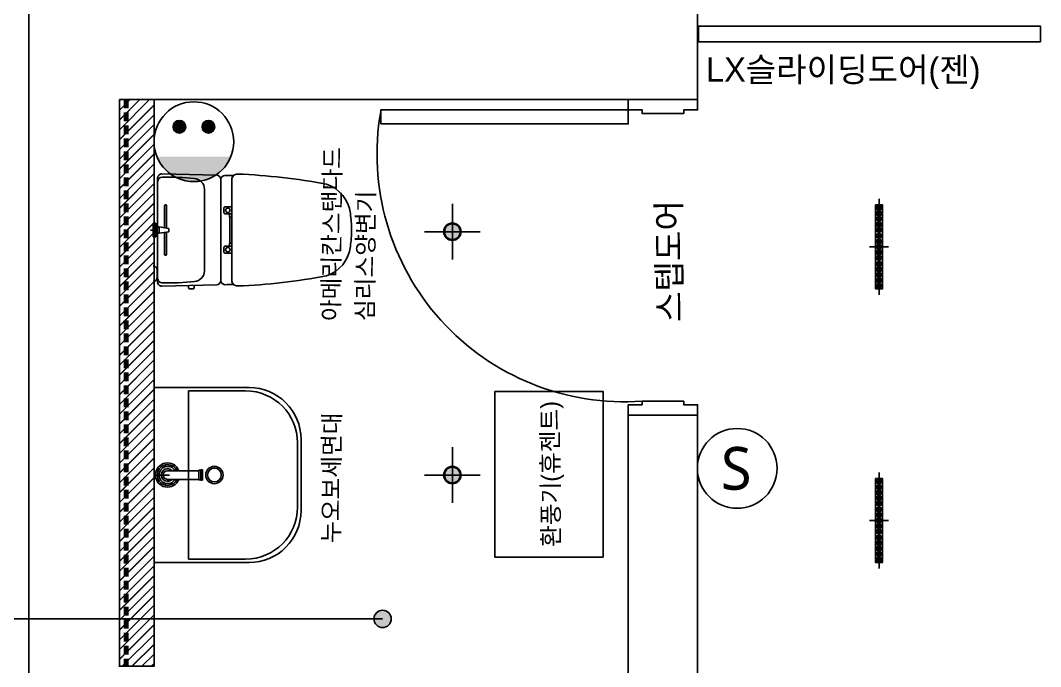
# Model space of a CAD drawing. Header units: millimetres. Extents: x 744 to 27144, y 914 to 19934.
# Drawn here: x 6442 to 9385, y 7244 to 9107 of the extents above; entities that cross this region are included whole.
import ezdxf

# ---------------------------------------------------------------- set-up
doc = ezdxf.new("R2010")
doc.units = ezdxf.units.MM
doc.header["$LTSCALE"] = 10
doc.linetypes.add('HIDDEN', pattern=[0.375, 0.25, -0.125])
for name, color, linetype in [('0-ELC TEXT', 7, 'Continuous'), ('07-DIM WAL', 5, 'Continuous'), ('CO-BATH', 6, 'Continuous'), ('CO-DO-FR', 7, 'Continuous'), ('CO-DOOR', 8, 'Continuous'), ('fin', 5, 'Continuous'), ('HL', 6, 'HIDDEN'), ('RC-LIGHT', 7, 'Continuous'), ('TOILET-1', 6, 'Continuous'), ('가구', 6, 'Continuous'), ('설비', 140, 'Continuous'), ('외부벽체선', 2, 'Continuous'), ('창호', 4, 'Continuous')]:
    doc.layers.add(name, color=color, linetype=linetype)
doc.styles.add('차영규', font='조선일보명조.ttf')
doc.styles.add('코레일둥고', font='조선일보명조.ttf')

# ---------------------------------------------------------------- blocks, each defined once
blk = doc.blocks.new('BUDDDD')
at = {"layer": 'CO-DO-FR'}
for points in [[(8195.4, 8879.1), (8395.4, 8879.1), (8395.4, 8849.1), (8355.4, 8849.1), (8355.4, 8839.1), (8235.4, 8839.1), (8235.4, 8849.1), (8195.4, 8849.1), (8195.4, 8879.1)], [(8195.4, 7969.1), (8395.4, 7969.1), (8395.4, 7999.1), (8355.4, 7999.1), (8355.4, 8009.1), (8235.4, 8009.1), (8235.4, 7999.1), (8195.4, 7999.1), (8195.4, 7969.1)]]:
    blk.add_lwpolyline(points, close=True, dxfattribs=at)
at = {"layer": 'CO-DOOR'}
blk.add_lwpolyline([(7481.3, 8809.1), (8195.4, 8809.1), (8195.4, 8849.1), (7481.3, 8849.1)], close=True, dxfattribs=at)
blk.add_arc((8185.1, 8721.7), 714.4, 170.1328, 274.0378, dxfattribs=at)
at = {"layer": '외부벽체선'}
for p, q in [((6466.4, 6209.1), (6466.4, 14935.1)), ((8395.4, 9944.1), (8395.4, 8879.1)), ((8395.4, 8879.1), (6727.4, 8879.1)), ((6727.4, 8879.1), (6727.4, 7243.1)), ((8195.4, 6458.1), (8195.4, 7969.1)), ((8195.4, 7969.1), (8395.4, 7969.1)), ((8395.4, 7969.1), (8395.4, 6209.1))]:
    blk.add_line(p, q, dxfattribs=at)
blk = doc.blocks.new('A$C4B2D31F0')
for p, q in [((168.9, 707.3), (216.9, 707.3)), ((192.9, 707.3), (192.9, 716))]:
    blk.add_line(p, q)
at = {"layer": 'fin', "color": 4}
for p, q in [((185, 690.9), (20.4, 690.9)), ((37.2, 692.3), (24.7, 692.3)), ((37.2, 692.3), (49.7, 692.3)), ((200.9, 690.9), (365.5, 690.9)), ((47.7, 523.7), (192.9, 523.7)), ((338.2, 523.7), (192.9, 523.7)), ((12.6, 465.9), (192.9, 465.9)), ((373.3, 465.9), (192.9, 465.9)), ((192.9, 426.6), (13.7, 426.6)), ((192.9, 426.6), (372.2, 426.6))]:
    blk.add_line(p, q, dxfattribs=at)
for points in [[(20.4, 690.9), (7.9, 690.9, 0.421209), (-7.1, 675.5), (-2.4, 480.5, 0.001659)], [(365.5, 690.9), (378, 690.9, -0.421209), (392.9, 675.5), (388.3, 480.5, -0.001659)], [(12.6, 465.9, 0.371724), (-1.8, 451.2, 0.003515), (-1, 420.3, 0.320541)], [(373.3, 465.9, -0.371724), (387.7, 451.2, -0.003515), (386.9, 420.3, -0.320541)]]:
    blk.add_lwpolyline(points, format="xyb", dxfattribs=at)
for centre, radius, start, end in [((20.4, 674.9), 16, 90, 179.3116), ((24.7, 707.3), 15, 180, 270), ((49.7, 707.3), 15, 270, 0), ((365.5, 674.9), 16, 0.6884, 90), ((1004.3, 663.1), 1000, 179.3116, 185.9437), ((-618.4, 663.1), 1000, 354.0563, 0.6884), ((49.4, 563.7), 40, 185.9437, 267.5129), ((336.5, 563.7), 40, 272.4871, 354.0563), ((12.6, 480.9), 15, 181.3651, 270), ((373.3, 480.9), 15, 270, 358.6349), ((13.7, 406.6), 20, 90, 182.3333), ((2197.7, 495.6), 2205.9, 182.3333, 190.6081), ((-1811.8, 495.6), 2205.9, 349.3919, 357.6667), ((372.2, 406.6), 20, 357.6667, 90), ((148.7, 128.9), 125.5, 198.2964, 263.4241), ((237.2, 128.9), 125.5, 276.5759, 341.7036), ((192.9, 405.9), 405.9, 261.6993, 270), ((192.9, 405.9), 405.9, 270, 278.3007)]:
    blk.add_arc(centre, radius, start, end, dxfattribs=at)
at = {"layer": 'HL', "linetype": 'Continuous'}
for p, q in [((168.9, 697.3), (168.9, 707.3)), ((168.9, 697.3), (216.9, 697.3)), ((186, 692.5), (180.6, 697.3)), ((181.6, 685.5), (186, 692.5)), ((186, 692.5), (199.9, 692.5)), ((199.9, 692.5), (205.3, 697.3)), ((204.3, 685.5), (199.9, 692.5)), ((216.9, 697.3), (216.9, 707.3)), ((106.4, 666.3), (184.4, 666.3)), ((106.4, 659.3), (185.5, 659.3)), ((187, 651.2), (181.6, 685.5)), ((181.6, 685.5), (204.3, 685.5)), ((198.9, 651.2), (204.3, 685.5)), ((200.4, 659.3), (279.4, 659.3)), ((201.4, 666.3), (279.4, 666.3)), ((187, 651.2), (198.9, 651.2)), ((-16, 576.9), (-16, 564.8)), ((-12, 580.9), (-4.8, 580.9)), ((-12, 560.8), (-4.3, 560.8)), ((192.9, 433.7), (146.6, 433.7)), ((192.9, 433.7), (239.3, 433.7))]:
    blk.add_line(p, q, dxfattribs=at)
for points in [[(110.4, 426.6), (110.4, 450.8, -0.414214), (114.4, 454.8), (130.9, 454.8, -0.414214), (134.9, 450.8), (134.9, 435.2), (134.9, 426.6)], [(275.5, 426.6), (275.5, 450.8, 0.414214), (271.5, 454.8), (255, 454.8, 0.414214), (251, 450.8), (251, 435.2), (251, 426.6)], [(134.9, 435.2), (144.6, 435.2, -0.414214), (146.6, 433.2), (146.6, 426.6)], [(251, 435.2), (241.3, 435.2, 0.414214), (239.3, 433.2), (239.3, 426.6)]]:
    blk.add_lwpolyline(points, format="xyb", dxfattribs=at)
for centre in [(122.9, 440.9), (262.9, 440.9)]:
    blk.add_circle(centre, 8, dxfattribs=at)
for centre, radius, start, end in [((106.4, 662.8), 3.5, 90, 270), ((279.4, 662.8), 3.5, 270, 90), ((-12, 576.9), 4, 90, 180), ((-12, 564.8), 4, 180, 270)]:
    blk.add_arc(centre, radius, start, end, dxfattribs=at)
blk = doc.blocks.new('B-003')
blk.add_line((0, 0), (0, -44.1))
at = {"layer": 'CO-BATH'}
for p, q in [((-252.5, 0), (-252.5, -274.1)), ((252.5, 0), (-252.5, 0)), ((252.5, -274.1), (252.5, 0)), ((-102.5, -424.1), (102.5, -424.1))]:
    blk.add_line(p, q, dxfattribs=at)
at = {"layer": 'CO-BATH', "color": 8}
for p, q in [((-12.5, -39.1), (-12.5, -129.6)), ((12.5, -39.1), (12.5, -129.6)), ((-242.5, -99.1), (-242.5, -264.1)), ((242.5, -99.1), (-242.5, -99.1)), ((242.5, -264.1), (242.5, -99.1)), ((-14.5, -134.6), (-14.5, -139.6)), ((-14.5, -139.6), (14.5, -139.6)), ((-13.5, -129.6), (-13.5, -134.6)), ((13.5, -129.6), (13.5, -134.6)), ((14.5, -134.6), (14.5, -139.6)), ((-92.5, -414.1), (92.5, -414.1))]:
    blk.add_line(p, q, dxfattribs=at)
at = {"layer": 'CO-BATH', "color": 251}
for p, q in [((-14.5, -134.6), (14.5, -134.6)), ((-13.5, -129.6), (13.5, -129.6))]:
    blk.add_line(p, q, dxfattribs=at)
at = {"layer": 'CO-BATH', "color": 8}
blk.add_circle((0, -174.1), 25, dxfattribs=at)
at = {"layer": 'CO-BATH', "color": 251}
blk.add_circle((0, -174.1), 20, dxfattribs=at)
at = {"layer": 'CO-BATH', "color": 8}
for centre, radius, start, end in [((0, -39.1), 35, 290.9248, 249.0751), ((0, -39.1), 12.5, 360, 180), ((-92.5, -264.1), 150, 180, 270), ((92.5, -264.1), 150, 270, 0)]:
    blk.add_arc(centre, radius, start, end, dxfattribs=at)
at = {"layer": 'CO-BATH', "color": 251}
for radius, start, end in [(30, 294.6243, 245.3757), (25, 300, 240), (18, 313.9829, 226.017)]:
    blk.add_arc((0, -39.1), radius, start, end, dxfattribs=at)
at = {"layer": 'CO-BATH'}
for centre, start, end in [((-102.5, -274.1), 180, 270), ((102.5, -274.1), 270, 0)]:
    blk.add_arc(centre, 150, start, end, dxfattribs=at)
blk = doc.blocks.new('ㅁㄴㅇㄹㅇㄴㄹ')
at = {"layer": '설비'}
h = blk.add_hatch(color=10, dxfattribs=at)
edge = h.paths.add_edge_path()
edge.add_line((22409.7, 5625.9), (22196.4, 5625.9))
edge.add_ellipse((22303, 5582.9), major_axis=(81.3, -81.3), ratio=1, start_angle=66.9578, end_angle=203.0422, ccw=False)
h = blk.add_hatch(color=10, dxfattribs=at)
edge = h.paths.add_edge_path()
edge.add_arc((22261, 5539.9), 18.3, 0, 360)
h = blk.add_hatch(color=10, dxfattribs=at)
edge = h.paths.add_edge_path()
edge.add_arc((22345, 5539.9), 18.3, 0, 360)
at = {"layer": '설비', "color": 10}
for centre, radius in [((22303, 5582.9), 115), ((22261, 5539.9), 18.3), ((22345, 5539.9), 18.3)]:
    blk.add_circle(centre, radius, dxfattribs=at)
blk = doc.blocks.new('SW')
at = {"layer": '설비', "color": 140}
blk.add_circle((11533254.1, -14277699.4), 184, dxfattribs=at)
at = {"layer": '설비', "color": 140, "insert": (11533320, -14277600.8), "char_height": 197.143, "width": 314.327, "attachment_point": 3, "style": '코레일둥고'}
blk.add_mtext('{\\fMalgun Gothic|b0|i0|c129|p50;S}', dxfattribs=at)
blk = doc.blocks.new('15RN')
at = {"linetype": 'Continuous'}
h = blk.add_hatch(color=4, dxfattribs=at)
h.dxf.hatch_style = 1
edge = h.paths.add_edge_path()
edge.add_arc((178902.9, 29403.8), 11.1, 270, 630)
h = blk.add_hatch(color=4, dxfattribs=at)
h.dxf.hatch_style = 1
edge = h.paths.add_edge_path()
edge.add_arc((178902.9, 29376.3), 11.1, 270, 630)
h = blk.add_hatch(color=4, dxfattribs=at)
h.dxf.hatch_style = 1
edge = h.paths.add_edge_path()
edge.add_arc((178902.9, 29348.8), 11.1, -270, 90, ccw=False)
h = blk.add_hatch(color=4, dxfattribs=at)
h.dxf.hatch_style = 1
edge = h.paths.add_edge_path()
edge.add_arc((178902.9, 29321.4), 11.1, -270, 90, ccw=False)
h = blk.add_hatch(color=4, dxfattribs=at)
h.dxf.hatch_style = 1
edge = h.paths.add_edge_path()
edge.add_arc((178902.9, 29293.9), 11.1, -270, 90, ccw=False)
h = blk.add_hatch(color=4, dxfattribs=at)
h.dxf.hatch_style = 1
edge = h.paths.add_edge_path()
edge.add_arc((178902.9, 29263.8), 11.1, 270, 630)
h = blk.add_hatch(color=4, dxfattribs=at)
h.dxf.hatch_style = 1
edge = h.paths.add_edge_path()
edge.add_arc((178902.9, 29236.3), 11.1, 270, 630)
h = blk.add_hatch(color=4, dxfattribs=at)
h.dxf.hatch_style = 1
edge = h.paths.add_edge_path()
edge.add_arc((178902.9, 29208.8), 11.1, -270, 90, ccw=False)
h = blk.add_hatch(color=4, dxfattribs=at)
h.dxf.hatch_style = 1
edge = h.paths.add_edge_path()
edge.add_arc((178902.9, 29181.4), 11.1, -270, 90, ccw=False)
h = blk.add_hatch(color=4, dxfattribs=at)
h.dxf.hatch_style = 1
edge = h.paths.add_edge_path()
edge.add_arc((178902.9, 29153.9), 11.1, -270, 90, ccw=False)
h = blk.add_hatch(color=4, dxfattribs=at)
h.dxf.hatch_style = 1
edge = h.paths.add_edge_path()
edge.add_arc((178902.9, 29123.8), 11.1, 270, 630)
h = blk.add_hatch(color=4, dxfattribs=at)
h.dxf.hatch_style = 1
edge = h.paths.add_edge_path()
edge.add_arc((178902.9, 29096.3), 11.1, 270, 630)
h = blk.add_hatch(color=4, dxfattribs=at)
h.dxf.hatch_style = 1
edge = h.paths.add_edge_path()
edge.add_arc((178902.9, 29068.8), 11.1, -270, 90, ccw=False)
h = blk.add_hatch(color=4, dxfattribs=at)
h.dxf.hatch_style = 1
edge = h.paths.add_edge_path()
edge.add_arc((178902.9, 29041.4), 11.1, -270, 90, ccw=False)
h = blk.add_hatch(color=4, dxfattribs=at)
h.dxf.hatch_style = 1
edge = h.paths.add_edge_path()
edge.add_arc((178902.9, 29013.9), 11.1, -270, 90, ccw=False)
at = {"color": 1, "linetype": 'Continuous'}
for p, q in [((178902.9, 28968.8), (178902.9, 29448.8)), ((178950.4, 29208.8), (178855.4, 29208.8))]:
    blk.add_line(p, q, dxfattribs=at)
at = {"color": 4, "linetype": 'Continuous'}
for centre, radius in [((178902.9, 29403.8), 12.2), ((178902.9, 29376.3), 12.2), ((178902.9, 29403.8), 11.1), ((178902.9, 29376.3), 11.1), ((178902.9, 29348.8), 12.2), ((178902.9, 29321.4), 12.2), ((178902.9, 29348.8), 11.1), ((178902.9, 29293.9), 12.2), ((178902.9, 29321.4), 11.1), ((178902.9, 29293.9), 11.1), ((178902.9, 29263.8), 12.2), ((178902.9, 29236.3), 12.2), ((178902.9, 29263.8), 11.1), ((178902.9, 29236.3), 11.1), ((178902.9, 29208.8), 12.2), ((178902.9, 29181.4), 12.2), ((178902.9, 29208.8), 11.1), ((178902.9, 29181.4), 11.1), ((178902.9, 29153.9), 12.2), ((178902.9, 29123.8), 12.2), ((178902.9, 29153.9), 11.1), ((178902.9, 29123.8), 11.1), ((178902.9, 29096.3), 12.2), ((178902.9, 29068.8), 12.2), ((178902.9, 29096.3), 11.1), ((178902.9, 29068.8), 11.1), ((178902.9, 29041.4), 12.2), ((178902.9, 29041.4), 11.1), ((178902.9, 29013.9), 12.2), ((178902.9, 29013.9), 11.1)]:
    blk.add_circle(centre, radius, dxfattribs=at)
at = {"layer": 'RC-LIGHT'}
blk.add_lwpolyline([(178885.4, 29418.8), (178885.4, 28998.8), (178920.4, 28998.8), (178920.4, 29418.8)], close=True, dxfattribs=at)
blk = doc.blocks.new('1')
at = {"linetype": 'Continuous'}
h = blk.add_hatch(color=4, dxfattribs=at)
h.dxf.hatch_style = 1
edge = h.paths.add_edge_path()
edge.add_arc((11539653.5, -14273503.8), 37.5, 0, 360)
at = {"color": 1, "linetype": 'Continuous'}
for p, q in [((11539653.5, -14273637.1), (11539653.5, -14273370.5)), ((11539520.2, -14273503.8), (11539786.8, -14273503.8))]:
    blk.add_line(p, q, dxfattribs=at)
at = {"color": 4, "linetype": 'Continuous'}
for radius in [41.5, 37.5]:
    blk.add_circle((11539653.5, -14273503.8), radius, dxfattribs=at)

msp = doc.modelspace()

# ---------------------------------------------------------------- hatches: boundary and pattern name
at = {"layer": '0-ELC TEXT'}
h = msp.add_hatch(color=256, dxfattribs=at)
h.dxf.hatch_style = 1
edge = h.paths.add_edge_path()
edge.add_arc((7486.6, 7381.5), 25, -90, 270, ccw=False)
h = msp.add_hatch(color=256, dxfattribs=at)
h.dxf.hatch_style = 1
edge = h.paths.add_edge_path()
edge.add_arc((7486.6, 7381.5), 25, -90, 270, ccw=False)
at = {"layer": '가구'}
h = msp.add_hatch(dxfattribs=at)
h.set_pattern_fill('JIS_LC_20', color=3)
h.paths.add_polyline_path([(6827.4, 8879.1), (6727.4, 8879.1), (6727.4, 7244.6), (6827.4, 7244.6)])

# ---------------------------------------------------------------- linework, layer by layer
at = {"layer": '0-ELC TEXT'}
msp.add_line((5866.4, 7381.5), (7486.6, 7381.5), dxfattribs=at)
msp.add_circle((7486.6, 7381.5), 25, dxfattribs=at)
msp.add_circle((7486.6, 7381.5), 25, dxfattribs=at)
at = {"layer": 'CO-DOOR'}
msp.add_lwpolyline([(9385, 9045.7), (9385, 9090.7), (8398.4, 9090.7), (8398.4, 9045.7)], close=True, dxfattribs=at)
at = {"layer": '가구', "color": 1, "linetype": 'HIDDEN', "lineweight": 120, "ltscale": 10}
msp.add_line((6747.4, 8879.1), (6747.4, 7243.1), dxfattribs=at)
at = {"layer": '가구'}
for points in [[(6727.4, 8879.1), (6827.4, 8879.1), (6827.4, 7244.6), (6727.4, 7244.6)], [(8123.1, 7559.8), (8123.1, 8036.8), (7810.1, 8036.8), (7810.1, 7559.8)]]:
    msp.add_lwpolyline(points, close=True, dxfattribs=at)

# ---------------------------------------------------------------- block references
at = {"xscale": -1, "rotation": 180}
msp.add_blockref('ㅁㄴㅇㄹㅇㄴㄹ', (-15360.6, 14340.5), dxfattribs=at)
at = {"layer": '07-DIM WAL', "xscale": -1, "rotation": 90}
msp.add_blockref('B-003', (6827.4, 7796.4), dxfattribs=at)
at = {"layer": 'RC-LIGHT', "xscale": -0.6024096385271789, "yscale": 0.6024096385271789, "zscale": 0.6024096385271789, "rotation": 270}
for p in [(8606184.3, -6943100.4), (8606184.3, -6943802.3)]:
    msp.add_blockref('1', p, dxfattribs=at)
at = {"layer": 'RC-LIGHT', "xscale": 0.5759256214623899, "yscale": 0.5759256214623899, "zscale": 0.5759256214623899}
for p in [(-94115.8, -8367.8), (-94115.8, -9157)]:
    msp.add_blockref('15RN', p, dxfattribs=at)
at = {"layer": 'TOILET-1', "xscale": 0.8096548802385197, "yscale": 0.8096548802385197, "zscale": 0.8096548802385197, "rotation": 89.99999999999999}
msp.add_blockref('A$C4B2D31F0', (7397.2, 8346.7), dxfattribs=at)
at = {"layer": '설비', "color": 140, "xscale": 0.625, "yscale": 0.625, "zscale": 0.625}
msp.add_blockref('SW', (-7199773.9, 8931377.7), dxfattribs=at)
at = {"layer": '창호'}
msp.add_blockref('BUDDDD', (0, 0), dxfattribs=at)

# ---------------------------------------------------------------- texts
at = {"layer": '0-ELC TEXT', "style": '차영규'}
msp.add_text('LX슬라이딩도어(젠)', height=70, dxfattribs=at).set_placement((8420, 8930.6))
for s, height, rotation, p in [('아메리칸스탠다드', 50, 89.4433, (7361.9, 8240)), ('심리스양변기', 50, 89.4433, (7460, 8240)), ('스텝도어', 70, 90.5567, (8350, 8238)), ('환풍기(휴젠트)', 50, 90.5567, (7997.5, 7589)), ('누오보세면대', 50, 89.4433, (7361.9, 7600))]:
    msp.add_text(s, height=height, rotation=rotation, dxfattribs=at).set_placement(p)

doc.saveas('drawing.dxf')
